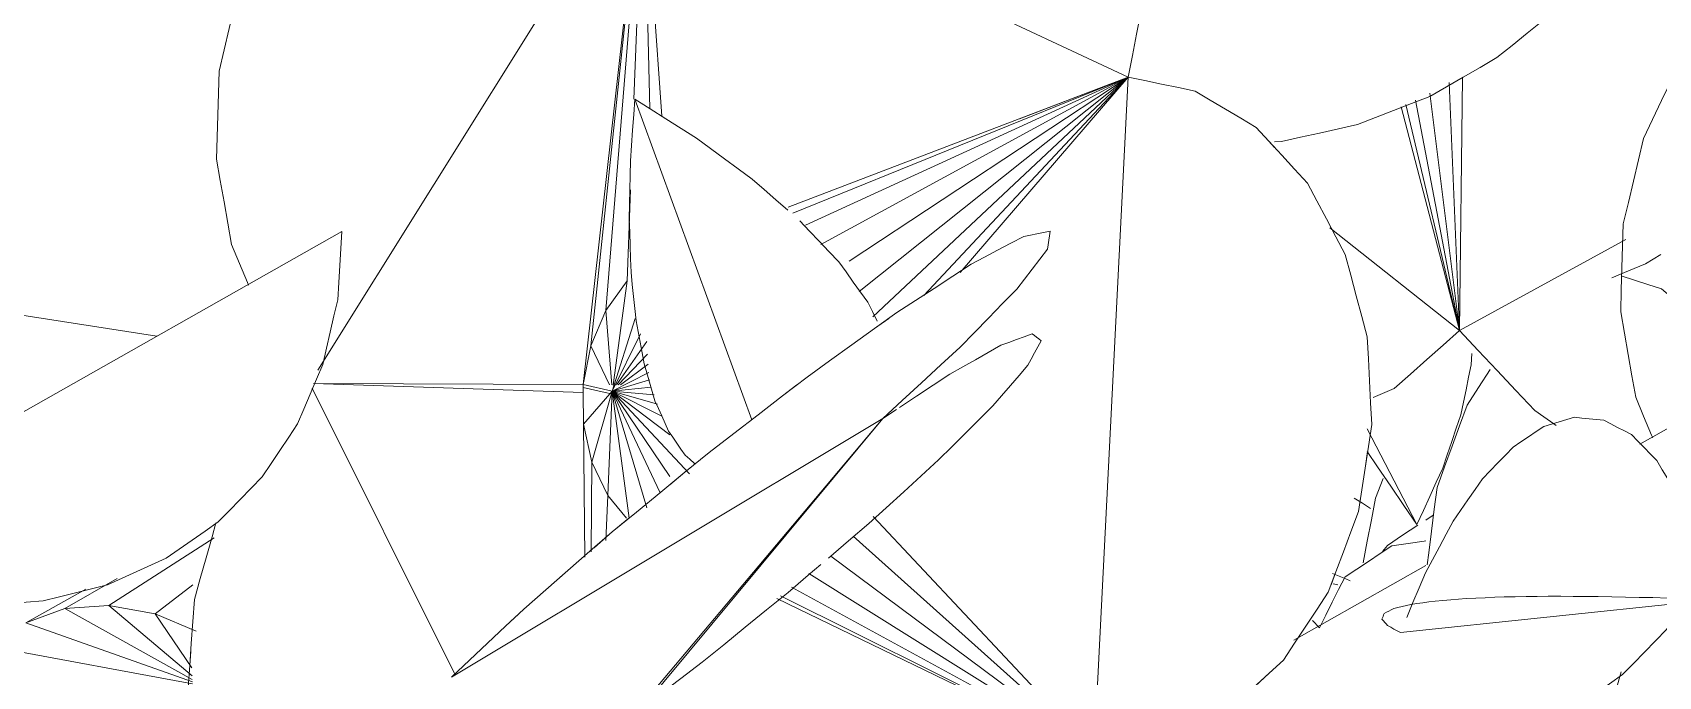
# Model space of a CAD drawing. Header units: metres. Extents: x -18.34 to -13.25, y -25.49 to -16.26.
# Drawn here: x -17.8995 to -17.8097, y -21.1017 to -21.0662 of the extents above; entities that cross this region are included whole.
import ezdxf

# ---------------------------------------------------------------- set-up
doc = ezdxf.new("R2010")
doc.units = ezdxf.units.M
doc.layers.add('Importações nas famílias', color=7, linetype='Continuous', lineweight=5)
doc.layers.add('Vegetação', color=7, linetype='Continuous', lineweight=5)

# ---------------------------------------------------------------- blocks, each defined once
blk = doc.blocks.new('Planta_pergolado_12200 - plantas pergolado_skp_Component_12-V247-Pavimento 02 - Executivo')
at = {"layer": 'Importações nas famílias', "color": 9}
blk.add_line((0.163579, 0.077889), (0.162834, 0.077325), dxfattribs=at)
at = {"layer": 'Importações nas famílias', "color": 9, "flags": 128}
blk.add_lwpolyline([(0.165226, 0.078793), (0.164417, 0.078349), (0.163579, 0.077889)], dxfattribs=at)
blk = doc.blocks.new('Planta_pergolado_12200 - plantas pergolado_skp_Component_17-V248-Pavimento 02 - Executivo')
at = {"layer": 'Importações nas famílias', "color": 9}
blk.add_line((0.162618, 0.07909), (0.161993, 0.079499), dxfattribs=at)
at = {"layer": 'Importações nas famílias', "color": 9, "flags": 128}
blk.add_lwpolyline([(0.16476, 0.078644), (0.164046, 0.078793), (0.163332, 0.078942), (0.162618, 0.07909)], dxfattribs=at)
blk = doc.blocks.new('Planta_pergolado_12200 - plantas pergolado_skp_Component_16-V422-Pavimento 02 - Executivo')
for name in ['Planta_pergolado_12200 - plantas pergolado_skp_Component_17-V248-Pavimento 02 - Executivo', 'Planta_pergolado_12200 - plantas pergolado_skp_Component_12-V247-Pavimento 02 - Executivo']:
    blk.add_blockref(name, (0, 0))
blk = doc.blocks.new('Planta_pergolado_12200 - plantas pergolado_skp_Component_12-V1582-Pavimento 02 - Executivo')
at = {"layer": 'Importações nas famílias', "color": 9, "flags": 128}
blk.add_lwpolyline([(0.177233, 0.091541), (0.176785, 0.091758), (0.176336, 0.091975)], dxfattribs=at)
blk = doc.blocks.new('Planta_pergolado_12200 - plantas pergolado_skp_Component_17-V2609-Pavimento 02 - Executivo')
at = {"layer": 'Importações nas famílias', "color": 9}
blk.add_line((0.176137, 0.091428), (0.175862, 0.090376), dxfattribs=at)
at = {"layer": 'Importações nas famílias', "color": 9, "flags": 128}
for points in [[(0.17793, 0.095529), (0.177222, 0.095736), (0.17698, 0.095807)], [(0.176419, 0.094815), (0.176325, 0.093686), (0.176231, 0.092557), (0.176137, 0.091428)]]:
    blk.add_lwpolyline(points, dxfattribs=at)
blk = doc.blocks.new('Planta_pergolado_12200 - plantas pergolado_skp_Component_16-V2610-Pavimento 02 - Executivo')
for name in ['Planta_pergolado_12200 - plantas pergolado_skp_Component_17-V2609-Pavimento 02 - Executivo', 'Planta_pergolado_12200 - plantas pergolado_skp_Component_12-V1582-Pavimento 02 - Executivo']:
    blk.add_blockref(name, (0, 0))
blk = doc.blocks.new('Planta_pergolado_12200 - plantas pergolado_skp_-V2614-Pavimento 02 - Executivo')
for name in ['Planta_pergolado_12200 - plantas pergolado_skp_Component_16-V2610-Pavimento 02 - Executivo', 'Planta_pergolado_12200 - plantas pergolado_skp_Component_16-V422-Pavimento 02 - Executivo']:
    blk.add_blockref(name, (0, 0))
blk = doc.blocks.new('Planta_pergolado_12200 - plantas pergolado_skp_-V2622-Pavimento 02 - Executivo')
at = {"rotation": 89.9999999999999}
blk.add_blockref('Planta_pergolado_12200 - plantas pergolado_skp_-V2614-Pavimento 02 - Executivo', (0.52797, 0.01573), dxfattribs=at)
blk = doc.blocks.new('Planta_pergolado_12200 - plantas pergolado_skp_Component_12-V2624-Pavimento 02 - Executivo')
at = {"layer": 'Importações nas famílias', "color": 9}
for p, q in [((0.126205, 0.22989), (0.104455, 0.228609)), ((0.117888, 0.220268), (0.118246, 0.220206))]:
    blk.add_line(p, q, dxfattribs=at)
at = {"layer": 'Importações nas famílias', "color": 9, "flags": 128}
for points in [[(0.104455, 0.228609), (0.105164, 0.227899), (0.105874, 0.22719), (0.106583, 0.22648), (0.107293, 0.22577)], [(0.107293, 0.22577), (0.108102, 0.225177), (0.108911, 0.224584), (0.10972, 0.223991), (0.110529, 0.223398)], [(0.110529, 0.223398), (0.111419, 0.222936), (0.112309, 0.222474), (0.113199, 0.222012), (0.114089, 0.22155)], [(0.114089, 0.22155), (0.115039, 0.221229), (0.115989, 0.220909), (0.116938, 0.220588), (0.117888, 0.220268)]]:
    blk.add_lwpolyline(points, dxfattribs=at)
blk = doc.blocks.new('Planta_pergolado_12200 - plantas pergolado_skp_Component_12-V2625-Pavimento 02 - Executivo')
at = {"layer": 'Importações nas famílias', "color": 9}
for p, q in [((0.097798, 0.206717), (0.092672, 0.210402)), ((0.092734, 0.210348), (0.092672, 0.210402)), ((0.114472, 0.194732), (0.108112, 0.199303))]:
    blk.add_line(p, q, dxfattribs=at)
at = {"layer": 'Importações nas famílias', "color": 9, "flags": 128}
for points in [[(0.092672, 0.210402), (0.09263, 0.209519), (0.092589, 0.208636), (0.092547, 0.207753), (0.092506, 0.20687)], [(0.092506, 0.20687), (0.092607, 0.20602), (0.092709, 0.205169), (0.092811, 0.204318), (0.092912, 0.203467)], [(0.092912, 0.203467), (0.093155, 0.202668), (0.093397, 0.201869), (0.093639, 0.20107)], [(0.094637, 0.198815), (0.095014, 0.198086), (0.095391, 0.197358)], [(0.095391, 0.197358), (0.095895, 0.196718), (0.096399, 0.196077), (0.096902, 0.195436), (0.097406, 0.194796)], [(0.097406, 0.194796), (0.098024, 0.194258), (0.098642, 0.19372), (0.09926, 0.193182), (0.099878, 0.192645)], [(0.099878, 0.192645), (0.100596, 0.192222), (0.101314, 0.1918), (0.102032, 0.191377), (0.10275, 0.190955)], [(0.10275, 0.190955), (0.10355, 0.190658), (0.104351, 0.190361), (0.105152, 0.190063), (0.105953, 0.189766)], [(0.105953, 0.189766), (0.106818, 0.189601), (0.107684, 0.189437), (0.108549, 0.189272), (0.109414, 0.189107)], [(0.109414, 0.189107), (0.110323, 0.189078), (0.111232, 0.189049), (0.112141, 0.189021), (0.113051, 0.188992)], [(0.113051, 0.188992), (0.113982, 0.1891), (0.114914, 0.189208), (0.115846, 0.189316), (0.116778, 0.189424)], [(0.116778, 0.189424), (0.11771, 0.189667), (0.118643, 0.189909)]]:
    blk.add_lwpolyline(points, dxfattribs=at)
blk = doc.blocks.new('Planta_pergolado_12200 - plantas pergolado_skp_Component_17-V2626-Pavimento 02 - Executivo')
at = {"layer": 'Importações nas famílias', "color": 9, "flags": 128}
for points in [[(0.097867, 0.226541), (0.098228, 0.225513), (0.098589, 0.224485), (0.098949, 0.223457), (0.09931, 0.222429)], [(0.09931, 0.222429), (0.099451, 0.221309), (0.099591, 0.220189), (0.099732, 0.21907), (0.099873, 0.21795)], [(0.099873, 0.21795), (0.099784, 0.216816), (0.099695, 0.215681), (0.099606, 0.214546), (0.099517, 0.213412)], [(0.099517, 0.213412), (0.099205, 0.212339), (0.098893, 0.211266), (0.098581, 0.210194), (0.098268, 0.209121)], [(0.098268, 0.209121), (0.097754, 0.208184), (0.097239, 0.207247), (0.097167, 0.207114)], [(0.097485, 0.194935), (0.097642, 0.194001), (0.097828, 0.192893), (0.098014, 0.191786), (0.0982, 0.190679)]]:
    blk.add_lwpolyline(points, dxfattribs=at)
blk = doc.blocks.new('Planta_pergolado_12200 - plantas pergolado_skp_Component_16-V2627-Pavimento 02 - Executivo')
for name in ['Planta_pergolado_12200 - plantas pergolado_skp_Component_17-V2626-Pavimento 02 - Executivo', 'Planta_pergolado_12200 - plantas pergolado_skp_Component_12-V2624-Pavimento 02 - Executivo', 'Planta_pergolado_12200 - plantas pergolado_skp_Component_12-V2625-Pavimento 02 - Executivo']:
    blk.add_blockref(name, (0, 0))
blk = doc.blocks.new('Planta_pergolado_12200 - plantas pergolado_skp_Component_17-V2628-Pavimento 02 - Executivo')
at = {"layer": 'Importações nas famílias', "color": 9}
for p, q in [((0.108017, 0.201924), (0.108366, 0.201635)), ((0.110201, 0.200119), (0.110418, 0.199782))]:
    blk.add_line(p, q, dxfattribs=at)
at = {"layer": 'Importações nas famílias', "color": 9, "flags": 128}
blk.add_lwpolyline([(0.108745, 0.201322), (0.109473, 0.200721), (0.110201, 0.200119)], dxfattribs=at)
blk = doc.blocks.new('Planta_pergolado_12200 - plantas pergolado_skp_Component_16-V2629-Pavimento 02 - Executivo')
blk.add_blockref('Planta_pergolado_12200 - plantas pergolado_skp_Component_17-V2628-Pavimento 02 - Executivo', (0, 0))
blk = doc.blocks.new('Planta_pergolado_12200 - plantas pergolado_skp_Component_12-V2639-Pavimento 02 - Executivo')
at = {"layer": 'Importações nas famílias', "color": 9}
blk.add_line((0.143559, 0.203014), (0.151361, 0.218825), dxfattribs=at)
at = {"layer": 'Importações nas famílias', "color": 9, "flags": 128}
for points in [[(0.151361, 0.218825), (0.150512, 0.218409), (0.149662, 0.217993), (0.148813, 0.217577), (0.147964, 0.217161)], [(0.151239, 0.215636), (0.151269, 0.216433), (0.1513, 0.21723), (0.15133, 0.218027), (0.151361, 0.218825)], [(0.147964, 0.217161), (0.147195, 0.216715), (0.146425, 0.216268), (0.145656, 0.215822), (0.144887, 0.215375)], [(0.144887, 0.215375), (0.144216, 0.214909), (0.143545, 0.214442), (0.142874, 0.213975)], [(0.150979, 0.212656), (0.151044, 0.213401), (0.151109, 0.214146), (0.151174, 0.214891), (0.151239, 0.215636)], [(0.142203, 0.213509), (0.141645, 0.213033), (0.141088, 0.212557), (0.140531, 0.212081), (0.139974, 0.211606)], [(0.150584, 0.20992), (0.150683, 0.210604), (0.150781, 0.211288), (0.15088, 0.211972), (0.150979, 0.212656)], [(0.139974, 0.211606), (0.139543, 0.211132), (0.139113, 0.210658), (0.138682, 0.210184), (0.138252, 0.20971)], [(0.138252, 0.20971), (0.137959, 0.209249), (0.137665, 0.208789)], [(0.150059, 0.207457), (0.15019, 0.208073), (0.150321, 0.208689), (0.150453, 0.209304), (0.150584, 0.20992)], [(0.149409, 0.205295), (0.149572, 0.205836), (0.149734, 0.206376), (0.149896, 0.206917), (0.150059, 0.207457)], [(0.148642, 0.203458), (0.148834, 0.203917), (0.149026, 0.204377), (0.149218, 0.204836), (0.149409, 0.205295)], [(0.147767, 0.201966), (0.147985, 0.202339), (0.148204, 0.202712), (0.148423, 0.203085), (0.148642, 0.203458)], [(0.146792, 0.200836), (0.147035, 0.201119), (0.147279, 0.201401), (0.147523, 0.201684), (0.147767, 0.201966)], [(0.14626, 0.200459), (0.146526, 0.200647), (0.146792, 0.200836)]]:
    blk.add_lwpolyline(points, dxfattribs=at)
blk = doc.blocks.new('Planta_pergolado_12200 - plantas pergolado_skp_Component_12-V1621-Pavimento 02 - Executivo')
at = {"layer": 'Importações nas famílias', "color": 9}
blk.add_line((0.193508, 0.190394), (0.165672, 0.210402), dxfattribs=at)
at = {"layer": 'Importações nas famílias', "color": 9, "flags": 128}
for points in [[(0.165672, 0.210402), (0.16563, 0.209519), (0.165589, 0.208636), (0.165547, 0.207753), (0.165506, 0.20687)], [(0.165506, 0.20687), (0.165607, 0.20602), (0.165709, 0.205169), (0.165811, 0.204318), (0.165912, 0.203467)], [(0.165912, 0.203467), (0.166155, 0.202668), (0.166397, 0.201869), (0.166639, 0.20107), (0.166882, 0.200271)], [(0.166882, 0.200271), (0.167259, 0.199543), (0.167637, 0.198815), (0.168014, 0.198086), (0.168391, 0.197358)], [(0.168391, 0.197358), (0.168895, 0.196718), (0.169399, 0.196077), (0.169902, 0.195436), (0.170406, 0.194796)], [(0.170406, 0.194796), (0.171024, 0.194258), (0.171642, 0.19372), (0.17226, 0.193182), (0.172878, 0.192645)], [(0.172878, 0.192645), (0.173596, 0.192222), (0.174314, 0.1918), (0.175032, 0.191377), (0.17575, 0.190955)], [(0.17575, 0.190955), (0.17655, 0.190658), (0.177351, 0.190361), (0.178152, 0.190063), (0.178953, 0.189766)], [(0.189778, 0.189424), (0.19071, 0.189667), (0.191643, 0.189909), (0.192575, 0.190151), (0.193508, 0.190394)], [(0.178953, 0.189766), (0.179818, 0.189601), (0.180684, 0.189437), (0.181549, 0.189272), (0.182414, 0.189107)], [(0.182414, 0.189107), (0.183323, 0.189078), (0.184232, 0.189049), (0.185141, 0.189021), (0.186051, 0.188992)], [(0.186051, 0.188992), (0.186982, 0.1891), (0.187914, 0.189208), (0.188846, 0.189316), (0.189778, 0.189424)]]:
    blk.add_lwpolyline(points, dxfattribs=at)
blk = doc.blocks.new('Planta_pergolado_12200 - plantas pergolado_skp_Component_17-V2640-Pavimento 02 - Executivo')
at = {"layer": 'Importações nas famílias', "color": 9}
for p, q in [((0.126129, 0.222713), (0.152317, 0.2317)), ((0.149874, 0.218097), (0.152317, 0.2317)), ((0.150534, 0.218406), (0.152317, 0.2317)), ((0.151403, 0.21882), (0.152317, 0.2317)), ((0.151675, 0.207822), (0.152317, 0.2317)), ((0.152317, 0.2317), (0.152249, 0.205924)), ((0.16613, 0.203151), (0.152317, 0.2317)), ((0.152317, 0.2317), (0.15242, 0.203888)), ((0.126129, 0.222713), (0.12411, 0.187879)), ((0.126129, 0.222713), (0.13944, 0.211704)), ((0.126129, 0.222713), (0.140986, 0.212407)), ((0.126129, 0.222713), (0.141878, 0.213306)), ((0.126129, 0.222713), (0.142596, 0.213854)), ((0.126129, 0.222713), (0.14287, 0.214144)), ((0.126129, 0.222713), (0.131477, 0.219972)), ((0.133666, 0.211736), (0.126129, 0.222713)), ((0.126129, 0.222713), (0.135417, 0.21036)), ((0.126129, 0.222713), (0.13791, 0.208976)), ((0.126129, 0.222713), (0.138762, 0.210205)), ((0.150738, 0.209453), (0.151071, 0.21415)), ((0.150878, 0.204031), (0.150738, 0.209453)), ((0.150738, 0.209453), (0.151675, 0.207822)), ((0.150887, 0.203713), (0.150122, 0.207572)), ((0.150946, 0.204024), (0.151675, 0.207822)), ((0.151675, 0.207822), (0.152249, 0.205924)), ((0.149757, 0.20681), (0.150887, 0.203713)), ((0.150702, 0.204051), (0.149392, 0.206445)), ((0.15107, 0.204011), (0.152249, 0.205924)), ((0.152249, 0.205924), (0.15242, 0.203888)), ((0.14919, 0.205305), (0.150503, 0.204072)), ((0.149279, 0.205805), (0.15062, 0.20406)), ((0.149046, 0.204493), (0.150887, 0.203713)), ((0.150887, 0.203713), (0.149115, 0.204879)), ((0.150887, 0.203713), (0.146454, 0.199901)), ((0.150887, 0.203713), (0.147463, 0.199653)), ((0.150887, 0.203713), (0.147696, 0.201795)), ((0.150887, 0.203713), (0.147888, 0.198791)), ((0.148203, 0.202696), (0.150887, 0.203713)), ((0.150887, 0.203713), (0.148462, 0.197918)), ((0.150887, 0.203713), (0.14849, 0.20329)), ((0.150887, 0.203713), (0.148718, 0.203752)), ((0.150887, 0.203713), (0.148908, 0.204138)), ((0.150887, 0.203713), (0.149313, 0.197286)), ((0.150887, 0.203713), (0.150543, 0.198329)), ((0.150887, 0.203713), (0.15242, 0.203888)), ((0.150887, 0.203713), (0.151538, 0.199957)), ((0.150887, 0.203713), (0.152178, 0.201853)), ((0.152371, 0.203479), (0.152178, 0.201853)), ((0.152371, 0.203479), (0.15218, 0.201853)), ((0.15242, 0.203888), (0.152371, 0.203479)), ((0.166279, 0.202434), (0.152371, 0.203479)), ((0.15242, 0.203888), (0.166278, 0.202441)), ((0.152178, 0.201853), (0.151374, 0.195041)), ((0.152178, 0.201853), (0.151538, 0.199957)), ((0.157373, 0.188265), (0.166332, 0.202182)), ((0.151538, 0.199957), (0.150543, 0.198329)), ((0.151538, 0.199957), (0.151071, 0.19534)), ((0.136781, 0.198737), (0.12411, 0.187879)), ((0.150543, 0.198329), (0.149457, 0.19727)), ((0.150543, 0.198329), (0.150393, 0.19601)), ((0.137702, 0.197605), (0.12411, 0.187879)), ((0.12411, 0.187879), (0.138746, 0.196464)), ((0.12411, 0.187879), (0.139775, 0.195444)), ((0.140593, 0.194643), (0.12411, 0.187879)), ((0.141099, 0.194148), (0.12411, 0.187879)), ((0.12411, 0.187879), (0.141269, 0.193981))]:
    blk.add_line(p, q, dxfattribs=at)
at = {"layer": 'Importações nas famílias', "color": 9, "flags": 128}
for points in [[(0.126129, 0.222713), (0.126034, 0.223842), (0.125939, 0.224971), (0.125844, 0.2261), (0.125749, 0.227229)], [(0.122616, 0.222362), (0.123494, 0.22245), (0.124373, 0.222538), (0.125251, 0.222626), (0.126129, 0.222713)], [(0.119274, 0.220847), (0.120109, 0.221226), (0.120945, 0.221605), (0.121781, 0.221983), (0.122616, 0.222362)], [(0.17231, 0.222429), (0.172451, 0.221309), (0.172591, 0.220189), (0.172732, 0.21907), (0.172873, 0.21795)], [(0.11633, 0.218273), (0.117066, 0.218917), (0.117802, 0.21956), (0.118538, 0.220204), (0.119274, 0.220847)], [(0.113985, 0.214814), (0.114571, 0.215679), (0.115157, 0.216544), (0.115744, 0.217408), (0.11633, 0.218273)], [(0.172873, 0.21795), (0.172784, 0.216816), (0.172695, 0.215681), (0.172606, 0.214546), (0.172517, 0.213412)], [(0.112399, 0.210707), (0.112795, 0.211734), (0.113192, 0.212761), (0.113588, 0.213788), (0.113985, 0.214814)], [(0.172517, 0.213412), (0.172205, 0.212339), (0.171893, 0.211266), (0.171581, 0.210194), (0.171268, 0.209121)], [(0.11168, 0.206231), (0.111859, 0.20735), (0.112039, 0.208469), (0.112219, 0.209588), (0.112399, 0.210707)], [(0.171268, 0.209121), (0.170754, 0.208184), (0.170239, 0.207247), (0.170172, 0.207123)], [(0.111876, 0.201691), (0.111827, 0.202826), (0.111778, 0.203961), (0.111729, 0.205096), (0.11168, 0.206231)], [(0.112976, 0.197397), (0.112701, 0.198471), (0.112426, 0.199544), (0.112151, 0.200618), (0.111876, 0.201691)], [(0.114902, 0.193641), (0.114421, 0.19458), (0.113939, 0.195519), (0.113457, 0.196458), (0.112976, 0.197397)], [(0.170518, 0.194743), (0.170642, 0.194001), (0.170828, 0.192893), (0.171014, 0.191786), (0.1712, 0.190679)], [(0.117525, 0.19068), (0.11687, 0.19142), (0.116214, 0.19216), (0.115558, 0.192901), (0.114902, 0.193641)], [(0.1712, 0.190679), (0.171157, 0.189541), (0.171114, 0.188403), (0.171071, 0.187265), (0.171029, 0.186127)]]:
    blk.add_lwpolyline(points, dxfattribs=at)
blk = doc.blocks.new('Planta_pergolado_12200 - plantas pergolado_skp_Component_16-V2641-Pavimento 02 - Executivo')
for name in ['Planta_pergolado_12200 - plantas pergolado_skp_Component_17-V2640-Pavimento 02 - Executivo', 'Planta_pergolado_12200 - plantas pergolado_skp_Component_12-V2639-Pavimento 02 - Executivo', 'Planta_pergolado_12200 - plantas pergolado_skp_Component_12-V1621-Pavimento 02 - Executivo']:
    blk.add_blockref(name, (0, 0))
blk = doc.blocks.new('Planta_pergolado_12200 - plantas pergolado_skp_Component_12-V2654-Pavimento 02 - Executivo')
at = {"layer": 'Importações nas famílias', "color": 9}
blk.add_line((0.178152, 0.190063), (0.178953, 0.189766), dxfattribs=at)
at = {"layer": 'Importações nas famílias', "color": 9, "flags": 128}
for points in [[(0.170406, 0.194796), (0.171024, 0.194258), (0.171642, 0.19372), (0.17226, 0.193182), (0.172878, 0.192645)], [(0.172878, 0.192645), (0.173596, 0.192222), (0.17414, 0.191902)], [(0.174314, 0.1918), (0.175032, 0.191377), (0.17575, 0.190955)], [(0.17575, 0.190955), (0.17655, 0.190658), (0.177351, 0.190361), (0.177883, 0.190164)], [(0.178953, 0.189766), (0.179818, 0.189601), (0.180684, 0.189437), (0.181549, 0.189272), (0.182414, 0.189107)], [(0.182414, 0.189107), (0.183323, 0.189078), (0.184232, 0.189049), (0.185141, 0.189021), (0.186051, 0.188992)], [(0.186051, 0.188992), (0.186982, 0.1891), (0.187914, 0.189208), (0.188846, 0.189316), (0.189778, 0.189424)], [(0.189778, 0.189424), (0.19071, 0.189667), (0.191643, 0.189909)]]:
    blk.add_lwpolyline(points, dxfattribs=at)
blk = doc.blocks.new('Planta_pergolado_12200 - plantas pergolado_skp_Component_17-V2655-Pavimento 02 - Executivo')
at = {"layer": 'Importações nas famílias', "color": 9, "flags": 128}
for points in [[(0.125939, 0.224971), (0.125844, 0.2261), (0.125749, 0.227229)], [(0.119274, 0.220847), (0.120109, 0.221226), (0.120945, 0.221605), (0.121781, 0.221983), (0.122616, 0.222362)], [(0.122616, 0.222362), (0.123494, 0.22245), (0.124373, 0.222538)], [(0.118215, 0.219921), (0.118538, 0.220204), (0.119274, 0.220847)], [(0.11633, 0.218273), (0.117066, 0.218917), (0.117802, 0.21956)], [(0.113985, 0.214814), (0.114571, 0.215679), (0.115157, 0.216544), (0.115744, 0.217408), (0.11633, 0.218273)], [(0.112399, 0.210707), (0.112795, 0.211734), (0.113192, 0.212761), (0.113588, 0.213788), (0.113985, 0.214814)], [(0.11168, 0.206231), (0.111859, 0.20735), (0.112039, 0.208469), (0.112219, 0.209588), (0.112399, 0.210707)], [(0.111876, 0.201691), (0.111827, 0.202826), (0.111778, 0.203961), (0.111729, 0.205096), (0.11168, 0.206231)], [(0.112976, 0.197397), (0.112701, 0.198471), (0.112426, 0.199544), (0.112151, 0.200618), (0.111876, 0.201691)], [(0.113657, 0.196068), (0.113457, 0.196458), (0.112976, 0.197397)], [(0.114902, 0.193641), (0.114421, 0.19458), (0.113939, 0.195519)], [(0.11614, 0.192244), (0.115558, 0.192901), (0.114902, 0.193641)], [(0.171099, 0.188002), (0.171071, 0.187265), (0.171029, 0.186127)]]:
    blk.add_lwpolyline(points, dxfattribs=at)
blk = doc.blocks.new('Planta_pergolado_12200 - plantas pergolado_skp_Component_16-V2656-Pavimento 02 - Executivo')
for name in ['Planta_pergolado_12200 - plantas pergolado_skp_Component_17-V2655-Pavimento 02 - Executivo', 'Planta_pergolado_12200 - plantas pergolado_skp_Component_12-V2654-Pavimento 02 - Executivo']:
    blk.add_blockref(name, (0, 0))
blk = doc.blocks.new('Planta_pergolado_12200 - plantas pergolado_skp_Component_17-V2676-Pavimento 02 - Executivo')
at = {"layer": 'Importações nas famílias', "color": 9}
for p, q in [((0.192185, 0.15358), (0.19225, 0.152901)), ((0.187786, 0.130871), (0.19225, 0.152901)), ((0.187979, 0.131085), (0.19225, 0.152901)), ((0.19225, 0.152901), (0.19508, 0.13239)), ((0.190473, 0.144188), (0.190478, 0.144213))]:
    blk.add_line(p, q, dxfattribs=at)
at = {"layer": 'Importações nas famílias', "color": 9, "flags": 128}
for points in [[(0.193418, 0.162558), (0.193548, 0.162694), (0.193677, 0.16283), (0.193806, 0.162967), (0.193936, 0.163103)], [(0.193936, 0.163103), (0.194064, 0.16286), (0.194192, 0.162617), (0.194319, 0.162374), (0.194447, 0.162131)], [(0.192938, 0.160543), (0.193058, 0.161047), (0.193178, 0.16155), (0.193298, 0.162054), (0.193418, 0.162558)], [(0.194447, 0.162131), (0.194563, 0.16153), (0.194678, 0.160928), (0.194793, 0.160327), (0.194909, 0.159725)], [(0.192537, 0.157229), (0.192638, 0.158058), (0.192738, 0.158886), (0.192838, 0.159714), (0.192938, 0.160543)], [(0.190208, 0.158935), (0.190319, 0.159201), (0.19043, 0.159466), (0.190541, 0.159732), (0.190652, 0.159998)], [(0.190652, 0.159998), (0.190766, 0.159968), (0.19088, 0.159938), (0.190994, 0.159909), (0.191108, 0.159879)], [(0.191108, 0.159879), (0.191218, 0.159555), (0.191327, 0.159232), (0.191437, 0.158909), (0.191546, 0.158585)], [(0.194909, 0.159725), (0.195002, 0.158817), (0.195095, 0.157908), (0.195188, 0.157), (0.195281, 0.156091)], [(0.189806, 0.156761), (0.189907, 0.157305), (0.190007, 0.157848), (0.190107, 0.158391), (0.190208, 0.158935)], [(0.191546, 0.158585), (0.191643, 0.15799), (0.191741, 0.157395), (0.191838, 0.1568), (0.191935, 0.156205)], [(0.189475, 0.153626), (0.189558, 0.15441), (0.189641, 0.155194), (0.189724, 0.155977), (0.189806, 0.156761)], [(0.19225, 0.152901), (0.192322, 0.153983), (0.192393, 0.155065), (0.192465, 0.156147), (0.192537, 0.157229)], [(0.191935, 0.156205), (0.192014, 0.155379), (0.192092, 0.154553), (0.192171, 0.153727)], [(0.195281, 0.156091), (0.195343, 0.154953), (0.195406, 0.153815), (0.195469, 0.152678), (0.195531, 0.15154)], [(0.189237, 0.149742), (0.189296, 0.150713), (0.189356, 0.151684), (0.189416, 0.152655), (0.189475, 0.153626)], [(0.195531, 0.15154), (0.195558, 0.150269), (0.195585, 0.148999), (0.195612, 0.147729), (0.195639, 0.146459)], [(0.189172, 0.147559), (0.189204, 0.14865), (0.189237, 0.149742)], [(0.189107, 0.145375), (0.189139, 0.146467), (0.18916, 0.147151)], [(0.195639, 0.146459), (0.195628, 0.145165), (0.195617, 0.143872), (0.195606, 0.142578), (0.195596, 0.141284)], [(0.189095, 0.140822), (0.189098, 0.14196), (0.189101, 0.143098), (0.189104, 0.144237), (0.189107, 0.145375)], [(0.189136, 0.139136), (0.189122, 0.139714), (0.189095, 0.140822)], [(0.195596, 0.141284), (0.195548, 0.140077), (0.1955, 0.13887), (0.195452, 0.137664), (0.195403, 0.136457)], [(0.195403, 0.136457), (0.195323, 0.13544), (0.195242, 0.134423), (0.195161, 0.133406), (0.19508, 0.13239)]]:
    blk.add_lwpolyline(points, dxfattribs=at)
blk = doc.blocks.new('Planta_pergolado_12200 - plantas pergolado_skp_Component_16-V2677-Pavimento 02 - Executivo')
blk.add_blockref('Planta_pergolado_12200 - plantas pergolado_skp_Component_17-V2676-Pavimento 02 - Executivo', (0, 0))
blk = doc.blocks.new('Planta_pergolado_12200 - plantas pergolado_skp_Component_17-V2687-Pavimento 02 - Executivo')
at = {"layer": 'Importações nas famílias', "color": 9}
for p, q in [((0.193806, 0.162967), (0.193936, 0.163103)), ((0.193936, 0.163103), (0.194064, 0.16286)), ((0.194793, 0.160327), (0.194909, 0.159725)), ((0.195281, 0.156091), (0.195282, 0.15607)), ((0.195493, 0.152242), (0.195531, 0.15154)), ((0.195617, 0.143872), (0.195606, 0.142578)), ((0.195603, 0.142181), (0.195596, 0.141284)), ((0.195596, 0.141284), (0.195556, 0.1403)), ((0.195452, 0.137664), (0.195403, 0.136457))]:
    blk.add_line(p, q, dxfattribs=at)
at = {"layer": 'Importações nas famílias', "color": 9, "flags": 128}
for points in [[(0.194447, 0.162131), (0.194563, 0.16153), (0.194678, 0.160928)], [(0.194909, 0.159725), (0.195002, 0.158817), (0.195095, 0.157908), (0.195188, 0.157), (0.195281, 0.156091)], [(0.195304, 0.155674), (0.195343, 0.154953), (0.195406, 0.153815), (0.195469, 0.152678)], [(0.195543, 0.151003), (0.195558, 0.150269), (0.195585, 0.148999), (0.195612, 0.147729), (0.195639, 0.146459)], [(0.195639, 0.146459), (0.195628, 0.145165), (0.195621, 0.144351)], [(0.195548, 0.140077), (0.1955, 0.13887), (0.195464, 0.13798)], [(0.19538, 0.136161), (0.195323, 0.13544), (0.195242, 0.134423)]]:
    blk.add_lwpolyline(points, dxfattribs=at)
blk = doc.blocks.new('Planta_pergolado_12200 - plantas pergolado_skp_Component_16-V2688-Pavimento 02 - Executivo')
blk.add_blockref('Planta_pergolado_12200 - plantas pergolado_skp_Component_17-V2687-Pavimento 02 - Executivo', (0, 0))
blk = doc.blocks.new('Planta_pergolado_12200 - plantas pergolado_skp_-V2694-Pavimento 02 - Executivo')
for name in ['Planta_pergolado_12200 - plantas pergolado_skp_Component_16-V2677-Pavimento 02 - Executivo', 'Planta_pergolado_12200 - plantas pergolado_skp_Component_16-V2688-Pavimento 02 - Executivo']:
    blk.add_blockref(name, (0, 0))
blk = doc.blocks.new('Planta_pergolado_12200 - plantas pergolado_skp_-V2695-Pavimento 02 - Executivo')
for name in ['Planta_pergolado_12200 - plantas pergolado_skp_Component_16-V2641-Pavimento 02 - Executivo', 'Planta_pergolado_12200 - plantas pergolado_skp_Component_16-V2656-Pavimento 02 - Executivo', 'Planta_pergolado_12200 - plantas pergolado_skp_Component_16-V2627-Pavimento 02 - Executivo', 'Planta_pergolado_12200 - plantas pergolado_skp_Component_16-V2629-Pavimento 02 - Executivo']:
    blk.add_blockref(name, (0, 0))
at = {"xscale": 1.254472261797389, "yscale": 1.254472261797389, "zscale": 1.254472261797389, "rotation": 44.99999999999149}
blk.add_blockref('Planta_pergolado_12200 - plantas pergolado_skp_-V2694-Pavimento 02 - Executivo', (0.101937, -0.102346), dxfattribs=at)
blk = doc.blocks.new('Planta_pergolado_12200 - plantas pergolado_skp_Component_17-V2792-Pavimento 02 - Executivo')
at = {"layer": 'Importações nas famílias', "color": 9, "flags": 128}
for points in [[(0.111876, 0.201691), (0.111827, 0.202826), (0.111778, 0.203961), (0.11174, 0.204825)], [(0.112876, 0.197786), (0.112701, 0.198471), (0.112426, 0.199544), (0.112151, 0.200618), (0.111876, 0.201691)]]:
    blk.add_lwpolyline(points, dxfattribs=at)
blk = doc.blocks.new('Planta_pergolado_12200 - plantas pergolado_skp_Component_16-V2793-Pavimento 02 - Executivo')
blk.add_blockref('Planta_pergolado_12200 - plantas pergolado_skp_Component_17-V2792-Pavimento 02 - Executivo', (0, 0))
blk = doc.blocks.new('Planta_pergolado_12200 - plantas pergolado_skp_Component_17-V2797-Pavimento 02 - Executivo')
at = {"layer": 'Importações nas famílias', "color": 9}
blk.add_line((0.111876, 0.201691), (0.111846, 0.2024), dxfattribs=at)
at = {"layer": 'Importações nas famílias', "color": 9, "flags": 128}
blk.add_lwpolyline([(0.112701, 0.198471), (0.112426, 0.199544), (0.112151, 0.200618), (0.111876, 0.201691)], dxfattribs=at)
blk = doc.blocks.new('Planta_pergolado_12200 - plantas pergolado_skp_Component_16-V2798-Pavimento 02 - Executivo')
blk.add_blockref('Planta_pergolado_12200 - plantas pergolado_skp_Component_17-V2797-Pavimento 02 - Executivo', (0, 0))
blk = doc.blocks.new('Planta_pergolado_12200 - plantas pergolado_skp_-V2816-Pavimento 02 - Executivo')
for name in ['Planta_pergolado_12200 - plantas pergolado_skp_Component_16-V2793-Pavimento 02 - Executivo', 'Planta_pergolado_12200 - plantas pergolado_skp_Component_16-V2798-Pavimento 02 - Executivo']:
    blk.add_blockref(name, (0, 0))
blk = doc.blocks.new('Planta_pergolado_12200 - plantas pergolado_skp_-V2846-Pavimento 02 - Executivo')
at = {"rotation": 89.9999999999999}
for name in ['Planta_pergolado_12200 - plantas pergolado_skp_-V2695-Pavimento 02 - Executivo', 'Planta_pergolado_12200 - plantas pergolado_skp_-V2816-Pavimento 02 - Executivo']:
    blk.add_blockref(name, (0.52797, 0.01573), dxfattribs=at)
blk = doc.blocks.new('Planta_pergolado_12200 - plantas pergolado_skp_Component_17-V2858-Pavimento 02 - Executivo')
at = {"layer": 'Importações nas famílias', "color": 9}
for p, q in [((-0.2405, -0.007614), (-0.236053, -0.034684)), ((-0.233136, -0.0108), (-0.239993, -0.007531)), ((-0.239971, -0.007528), (-0.233142, -0.010622)), ((-0.211138, -0.02722), (-0.212865, -0.027878)), ((-0.211604, -0.032987), (-0.214437, -0.028451)), ((-0.210341, -0.032736), (-0.212815, -0.027974)), ((-0.212666, -0.033891), (-0.21619, -0.029234)), ((-0.212728, -0.033737), (-0.216135, -0.02921)), ((-0.212424, -0.033345), (-0.215533, -0.028941)), ((-0.249513, -0.038153), (-0.249976, -0.037352)), ((-0.204785, -0.042667), (-0.206181, -0.039233)), ((-0.204995, -0.043566), (-0.207015, -0.040332)), ((-0.204933, -0.043149), (-0.206748, -0.039656)), ((-0.204419, -0.042667), (-0.205191, -0.040122)), ((-0.205172, -0.043792), (-0.207348, -0.040918)), ((-0.205167, -0.043786), (-0.207342, -0.040894)), ((-0.205107, -0.04371), (-0.207186, -0.040765)), ((-0.204128, -0.042667), (-0.204566, -0.040684)), ((-0.203932, -0.042635), (-0.204198, -0.041014)), ((-0.204012, -0.041181), (-0.203829, -0.042559))]:
    blk.add_line(p, q, dxfattribs=at)
at = {"layer": 'Importações nas famílias', "color": 9, "flags": 128}
for points in [[(-0.240242, 0.011317), (-0.239599, 0.012301), (-0.238957, 0.013284)], [(-0.241892, 0.006783), (-0.24148, 0.007916), (-0.241067, 0.00905), (-0.240654, 0.010184), (-0.240242, 0.011317)], [(-0.242439, 0.002516), (-0.242356, 0.003163), (-0.242202, 0.004369), (-0.242047, 0.005576), (-0.241892, 0.006783)], [(-0.244463, -0.009013), (-0.243487, -0.008575), (-0.242511, -0.008137), (-0.24183, -0.007832)], [(-0.2479, -0.011875), (-0.247041, -0.011159), (-0.246182, -0.010444), (-0.245323, -0.009728), (-0.244463, -0.009013)], [(-0.250635, -0.015654), (-0.249951, -0.014709), (-0.249268, -0.013764), (-0.248584, -0.01282), (-0.2479, -0.011875)], [(-0.25248, -0.020091), (-0.252019, -0.018982), (-0.251558, -0.017873), (-0.251096, -0.016763), (-0.250635, -0.015654)], [(-0.253311, -0.024886), (-0.253104, -0.023687), (-0.252896, -0.022489), (-0.252688, -0.02129), (-0.25248, -0.020091)], [(-0.253071, -0.02971), (-0.253131, -0.028504), (-0.253191, -0.027298), (-0.253251, -0.026092), (-0.253311, -0.024886)], [(-0.252516, -0.031647), (-0.252747, -0.030841), (-0.253071, -0.02971)], [(-0.246439, -0.041197), (-0.247207, -0.040436), (-0.247976, -0.039675), (-0.248745, -0.038914), (-0.249513, -0.038153)], [(-0.2446, -0.042178), (-0.245519, -0.041688), (-0.246439, -0.041197)]]:
    blk.add_lwpolyline(points, dxfattribs=at)
blk = doc.blocks.new('Planta_pergolado_12200 - plantas pergolado_skp_Component_16-V2859-Pavimento 02 - Executivo')
blk.add_blockref('Planta_pergolado_12200 - plantas pergolado_skp_Component_17-V2858-Pavimento 02 - Executivo', (0, 0))
blk = doc.blocks.new('Planta_pergolado_12200 - plantas pergolado_skp_Component_12-V1892-Pavimento 02 - Executivo')
at = {"layer": 'Importações nas famílias', "color": 9}
blk.add_line((-0.243922, 0.001225), (-0.22669, -0.000586), dxfattribs=at)
at = {"layer": 'Importações nas famílias', "color": 9, "flags": 128}
for points in [[(-0.243922, 0.001225), (-0.244101, 0.001129), (-0.244279, 0.001033), (-0.244458, 0.000937), (-0.244637, 0.000841)], [(-0.244637, 0.000841), (-0.244712, 0.000754), (-0.244788, 0.000666), (-0.244863, 0.000578), (-0.244938, 0.000491)], [(-0.244938, 0.000491), (-0.244909, 0.000412), (-0.24488, 0.000334), (-0.244851, 0.000255), (-0.244822, 0.000176)], [(-0.244822, 0.000176), (-0.244689, 0.000108), (-0.244556, 0.000039), (-0.244423, -0.000029), (-0.244291, -0.000097)], [(-0.242531, -0.002074), (-0.242879, -0.001249), (-0.243226, -0.000425), (-0.243569, 0.000388)], [(-0.244291, -0.000097), (-0.244055, -0.000155), (-0.24382, -0.000213), (-0.243584, -0.000271), (-0.243349, -0.000328)], [(-0.243349, -0.000328), (-0.243013, -0.000375), (-0.242678, -0.000421), (-0.242343, -0.000467), (-0.242007, -0.000513)], [(-0.242007, -0.000513), (-0.241576, -0.000548), (-0.241144, -0.000582), (-0.240713, -0.000616), (-0.240282, -0.000651)], [(-0.240282, -0.000651), (-0.239759, -0.000673), (-0.239236, -0.000695), (-0.238713, -0.000717), (-0.23819, -0.000739)], [(-0.23819, -0.000739), (-0.237582, -0.000748), (-0.236973, -0.000757), (-0.236365, -0.000767), (-0.235756, -0.000776)], [(-0.235756, -0.000776), (-0.235069, -0.000773), (-0.234382, -0.00077), (-0.233695, -0.000766), (-0.233008, -0.000763)], [(-0.233008, -0.000763), (-0.232249, -0.000747), (-0.231491, -0.000731), (-0.230733, -0.000715), (-0.229974, -0.000699)], [(-0.229974, -0.000699), (-0.229153, -0.000671), (-0.228332, -0.000643), (-0.227511, -0.000614), (-0.22669, -0.000586)], [(-0.22669, -0.000586), (-0.226894, -0.001353), (-0.227098, -0.002119), (-0.227301, -0.002886), (-0.227505, -0.003653)], [(-0.241006, -0.004921), (-0.241387, -0.00421), (-0.241769, -0.003498), (-0.24215, -0.002786), (-0.242531, -0.002074)], [(-0.227505, -0.003653), (-0.227764, -0.004298), (-0.228023, -0.004942), (-0.228281, -0.005587), (-0.22854, -0.006231)], [(-0.239384, -0.00725), (-0.239789, -0.006668), (-0.240195, -0.006086), (-0.240601, -0.005504), (-0.241006, -0.004921)], [(-0.22854, -0.006231), (-0.228847, -0.006739), (-0.229154, -0.007246), (-0.229461, -0.007753), (-0.229768, -0.008261)], [(-0.237701, -0.009006), (-0.238122, -0.008567), (-0.238542, -0.008128), (-0.238963, -0.007689), (-0.239384, -0.00725)], [(-0.229768, -0.008261), (-0.230117, -0.008619), (-0.230466, -0.008977), (-0.230814, -0.009335), (-0.231163, -0.009693)], [(-0.235998, -0.010147), (-0.236424, -0.009862), (-0.23685, -0.009577), (-0.237275, -0.009291), (-0.237701, -0.009006)], [(-0.231163, -0.009693), (-0.231545, -0.009893), (-0.231927, -0.010094), (-0.232308, -0.010294), (-0.23269, -0.010495)], [(-0.234315, -0.010647), (-0.234736, -0.010522), (-0.235157, -0.010397), (-0.235577, -0.010272), (-0.235998, -0.010147)], [(-0.23269, -0.010495), (-0.233096, -0.010533), (-0.233503, -0.010571), (-0.233909, -0.010609), (-0.234315, -0.010647)]]:
    blk.add_lwpolyline(points, dxfattribs=at)
blk = doc.blocks.new('Planta_pergolado_12200 - plantas pergolado_skp_Component_16-V2865-Pavimento 02 - Executivo')
at = {"extrusion": (0, 0, -1), "zscale": -0.9999999999999998, "rotation": 180}
blk.add_blockref('Planta_pergolado_12200 - plantas pergolado_skp_Component_12-V1892-Pavimento 02 - Executivo', (0, 0), dxfattribs=at)
blk = doc.blocks.new('Planta_pergolado_12200 - plantas pergolado_skp_Component_17-V2885-Pavimento 02 - Executivo')
at = {"layer": 'Importações nas famílias', "color": 9}
for p, q in [((-0.241228, 0.029115), (-0.240659, 0.015434)), ((-0.240484, 0.029419), (-0.240659, 0.015434)), ((-0.240659, 0.015434), (-0.243613, 0.027899)), ((-0.243095, 0.028147), (-0.240659, 0.015434)), ((-0.242295, 0.028531), (-0.240659, 0.015434)), ((-0.240659, 0.015434), (-0.243874, 0.027773)), ((-0.247814, 0.021098), (-0.240659, 0.015434)), ((-0.231479, 0.020457), (-0.240659, 0.015434)), ((-0.244267, 0.012232), (-0.24542, 0.011733)), ((-0.235314, 0.010202), (-0.236501, 0.011028))]:
    blk.add_line(p, q, dxfattribs=at)
at = {"layer": 'Importações nas famílias', "color": 9, "flags": 128}
for points in [[(-0.240659, 0.015434), (-0.241561, 0.014633), (-0.242463, 0.013833), (-0.243365, 0.013032), (-0.244267, 0.012232)], [(-0.236501, 0.011028), (-0.237541, 0.01213), (-0.23858, 0.013231), (-0.23962, 0.014332), (-0.240659, 0.015434)]]:
    blk.add_lwpolyline(points, dxfattribs=at)
blk = doc.blocks.new('Planta_pergolado_12200 - plantas pergolado_skp_Component_16-V2886-Pavimento 02 - Executivo')
blk.add_blockref('Planta_pergolado_12200 - plantas pergolado_skp_Component_17-V2885-Pavimento 02 - Executivo', (0, 0))
blk = doc.blocks.new('Planta_pergolado_12200 - plantas pergolado_skp_Component_17-V2889-Pavimento 02 - Executivo')
at = {"layer": 'Importações nas famílias', "color": 9}
for p, q in [((-0.339348, 0.019263), (-0.312596, 0.015118)), ((-0.31524, 0.000262), (-0.30943, 0.004004)), ((-0.316517, 0.001164), (-0.319828, -0.000688)), ((-0.317674, 0.000094), (-0.31479, 0.001763)), ((-0.31061, 0.001411), (-0.312693, -0.000193)), ((-0.317674, 0.000094), (-0.319828, -0.000688)), ((-0.31524, 0.000262), (-0.317674, 0.000094)), ((-0.310632, -0.003813), (-0.317674, 0.000094)), ((-0.312693, -0.000193), (-0.31524, 0.000262)), ((-0.310638, -0.003612), (-0.31524, 0.000262)), ((-0.310627, -0.00395), (-0.319828, -0.000688)), ((-0.31042, -0.001152), (-0.312693, -0.000193)), ((-0.310651, -0.00317), (-0.312693, -0.000193)), ((-0.310624, -0.004065), (-0.321555, -0.00203))]:
    blk.add_line(p, q, dxfattribs=at)
at = {"layer": 'Importações nas famílias', "color": 9, "flags": 128}
blk.add_lwpolyline([(-0.289047, 0.012299), (-0.287829, 0.012022), (-0.287142, 0.011866)], dxfattribs=at)
blk = doc.blocks.new('Planta_pergolado_12200 - plantas pergolado_skp_Component_16-V2890-Pavimento 02 - Executivo')
blk.add_blockref('Planta_pergolado_12200 - plantas pergolado_skp_Component_17-V2889-Pavimento 02 - Executivo', (0, 0))
blk = doc.blocks.new('Planta_pergolado_12200 - plantas pergolado_skp_-V2891-Pavimento 02 - Executivo')
for name in ['Planta_pergolado_12200 - plantas pergolado_skp_Component_16-V2886-Pavimento 02 - Executivo', 'Planta_pergolado_12200 - plantas pergolado_skp_Component_16-V2890-Pavimento 02 - Executivo']:
    blk.add_blockref(name, (0, 0))
blk = doc.blocks.new('Planta_pergolado_12200 - plantas pergolado_skp_-V2892-Pavimento 02 - Executivo')
for name in ['Planta_pergolado_12200 - plantas pergolado_skp_-V2891-Pavimento 02 - Executivo', 'Planta_pergolado_12200 - plantas pergolado_skp_Component_16-V2865-Pavimento 02 - Executivo', 'Planta_pergolado_12200 - plantas pergolado_skp_Component_16-V2859-Pavimento 02 - Executivo']:
    blk.add_blockref(name, (0, 0))
blk = doc.blocks.new('Planta_pergolado_12200 - plantas pergolado_skp_-V3129-Pavimento 02 - Executivo')
blk.add_blockref('Planta_pergolado_12200 - plantas pergolado_skp_-V2892-Pavimento 02 - Executivo', (0, 0))
blk = doc.blocks.new('Planta_pergolado_12200 - plantas pergolado_skp_Component_17-V3200-Pavimento 02 - Executivo')
at = {"layer": 'Importações nas famílias', "color": 9}
for p, q in [((-0.248389, -0.000958), (-0.248778, -0.000566)), ((-0.254151, -0.006239), (-0.255042, -0.007056)), ((-0.245794, -0.0102), (-0.246395, -0.008058)), ((-0.245335, -0.009608), (-0.245883, -0.008057)), ((-0.244786, -0.009567), (-0.245418, -0.008057)), ((-0.24444, -0.009349), (-0.245048, -0.008057)), ((-0.244212, -0.009206), (-0.244794, -0.008057)), ((-0.244116, -0.009146), (-0.244684, -0.008057)), ((-0.253158, -0.026759), (-0.256212, -0.024301))]:
    blk.add_line(p, q, dxfattribs=at)
at = {"layer": 'Importações nas famílias', "color": 9, "flags": 128}
for points in [[(-0.242515, 0.003836), (-0.242604, 0.003823), (-0.243499, 0.003692), (-0.244395, 0.00356)], [(-0.244395, 0.00356), (-0.245041, 0.00313), (-0.245687, 0.0027), (-0.246333, 0.00227), (-0.246979, 0.00184)], [(-0.246979, 0.00184), (-0.247332, 0.00114), (-0.247684, 0.000441), (-0.248037, -0.000259), (-0.248389, -0.000958)]]:
    blk.add_lwpolyline(points, dxfattribs=at)
blk = doc.blocks.new('Planta_pergolado_12200 - plantas pergolado_skp_Component_16-V3201-Pavimento 02 - Executivo')
blk.add_blockref('Planta_pergolado_12200 - plantas pergolado_skp_Component_17-V3200-Pavimento 02 - Executivo', (0, 0))
blk = doc.blocks.new('Planta_pergolado_12200 - plantas pergolado_skp_Component_12-V3202-Pavimento 02 - Executivo')
at = {"layer": 'Importações nas famílias', "color": 9}
blk.add_line((-0.247628, 0.001459), (-0.24737, 0.001411), dxfattribs=at)
blk = doc.blocks.new('Planta_pergolado_12200 - plantas pergolado_skp_Component_12-V3203-Pavimento 02 - Executivo')
at = {"layer": 'Importações nas famílias', "color": 9}
for p, q in [((-0.240009, 0.013543), (-0.239976, 0.014174)), ((-0.243008, 0.004727), (-0.245762, 0.010012))]:
    blk.add_line(p, q, dxfattribs=at)
at = {"layer": 'Importações nas famílias', "color": 9, "flags": 128}
for points in [[(-0.240581, 0.010792), (-0.240438, 0.01148), (-0.240295, 0.012167), (-0.240152, 0.012855), (-0.240009, 0.013543)], [(-0.241585, 0.007842), (-0.241334, 0.00858), (-0.241083, 0.009317), (-0.240832, 0.010054), (-0.240581, 0.010792)], [(-0.245755, 0.008758), (-0.24518, 0.007913), (-0.244456, 0.006851), (-0.243732, 0.005789), (-0.243008, 0.004727)], [(-0.243008, 0.004727), (-0.242652, 0.005506), (-0.242296, 0.006285), (-0.241941, 0.007063), (-0.241585, 0.007842)]]:
    blk.add_lwpolyline(points, dxfattribs=at)
blk = doc.blocks.new('Planta_pergolado_12200 - plantas pergolado_skp_Component_16-V3205-Pavimento 02 - Executivo')
for name in ['Planta_pergolado_12200 - plantas pergolado_skp_Component_12-V3203-Pavimento 02 - Executivo', 'Planta_pergolado_12200 - plantas pergolado_skp_Component_12-V3202-Pavimento 02 - Executivo']:
    blk.add_blockref(name, (0, 0))
blk = doc.blocks.new('Planta_pergolado_12200 - plantas pergolado_skp_-V3212-Pavimento 02 - Executivo')
for name in ['Planta_pergolado_12200 - plantas pergolado_skp_Component_16-V3205-Pavimento 02 - Executivo', 'Planta_pergolado_12200 - plantas pergolado_skp_Component_16-V3201-Pavimento 02 - Executivo']:
    blk.add_blockref(name, (0, 0))
blk = doc.blocks.new('Planta_pergolado_12200 - plantas pergolado_skp_-V3213-Pavimento 02 - Executivo')
blk.add_blockref('Planta_pergolado_12200 - plantas pergolado_skp_-V3212-Pavimento 02 - Executivo', (0, 0))
blk = doc.blocks.new('Planta_pergolado_12200 - plantas pergolado_skp_-V3374-Pavimento 02 - Executivo')
blk.add_blockref('Planta_pergolado_12200 - plantas pergolado_skp_-V3213-Pavimento 02 - Executivo', (0, 0))
blk = doc.blocks.new('Planta_pergolado_12200 - Planta_pergolado_12200-3075656-Pavimento 02 - Executivo')
for name in ['Planta_pergolado_12200 - plantas pergolado_skp_-V3374-Pavimento 02 - Executivo', 'Planta_pergolado_12200 - plantas pergolado_skp_-V3129-Pavimento 02 - Executivo']:
    blk.add_blockref(name, (0, 0))
at = {"extrusion": (0, 0, -1), "xscale": 1.068436298615139, "yscale": 1.068436298615139, "zscale": 1.068436298615139, "rotation": 276.200000000004}
blk.add_blockref('Planta_pergolado_12200 - plantas pergolado_skp_-V2846-Pavimento 02 - Executivo', (0.073046, 0.337289), dxfattribs=at)
at = {"xscale": 1.068436298615139, "yscale": 1.068436298615139, "zscale": 1.068436298615139, "rotation": 83.79999999999607}
blk.add_blockref('Planta_pergolado_12200 - plantas pergolado_skp_-V2622-Pavimento 02 - Executivo', (-0.091864, -0.479646), dxfattribs=at)

msp = doc.modelspace()

# ---------------------------------------------------------------- block references
at = {"layer": 'Vegetação', "color": 9}
msp.add_blockref('Planta_pergolado_12200 - Planta_pergolado_12200-3075656-Pavimento 02 - Executivo', (-17.58, -21.09809), dxfattribs=at)

doc.saveas('drawing.dxf')
